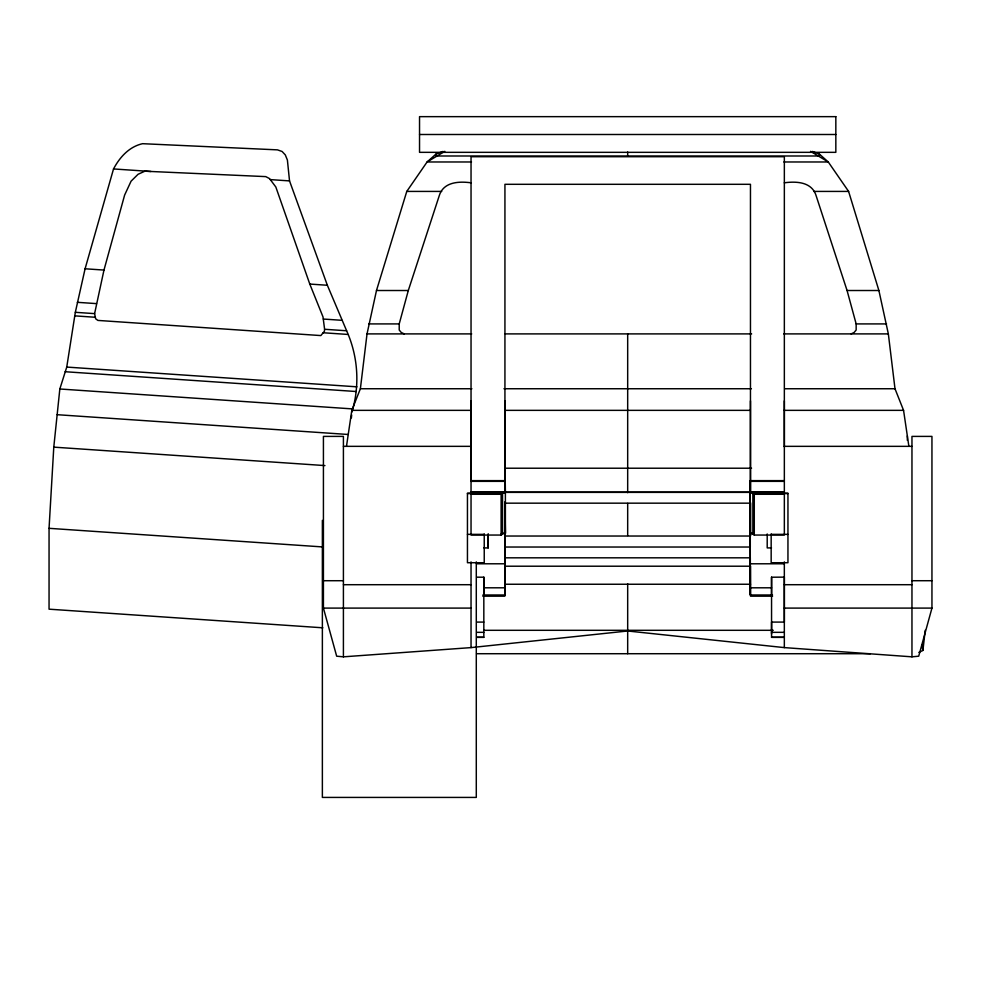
<?xml version="1.0" encoding="UTF-8"?>
<svg xmlns="http://www.w3.org/2000/svg" width="981" height="981" viewBox="0 0 981 981"><rect width="100%" height="100%" fill="white"/><g stroke="black" fill="none" stroke-linecap="round" stroke-linejoin="round"><path stroke-width="1.47" d="M471.039 480.972L471.039 156.715L784.346 156.715L784.346 535.05L754.279 535.05L752.868 534.13L752.868 493.357L787.951 493.173L787.951 562.726L771.164 562.726L771.164 533.946M504.933 502.37L504.933 536.031L750.465 536.031L750.465 502.37M504.933 493.345L504.933 184.305L750.465 184.305L750.465 493.345M750.465 535.43L750.465 503.314M750.465 492.621L750.465 400.873M750.551 566.245L750.551 596.178L772.574 596.178M771.557 633.996L771.557 577.135M771.557 594.253L771.557 577.22L784.346 577.135L784.346 622.089L771.557 622.089L771.557 637.38L784.346 637.38M784.346 446.747L784.346 400.873M483.829 594.253L483.829 577.22L476.729 577.171M482.873 594.989L505.056 594.989L505.166 502.014M505.178 493.026L505.227 480.629L471.039 480.629M505.178 530.795L505.227 521.402L505.411 533.456L501.303 533.505M752.721 533.492L749.975 533.456L750.171 480.629L784.346 480.629M752.967 533.456L749.975 533.456L750.171 521.402L750.33 594.989L772.513 594.989M322.859 627.803L49.05 609.176L49.05 528.318L53.783 447.14L59.829 388.991L66.745 367.078L75.329 312.314L85.089 268.782L113.526 168.94C119.731 157.254 129.124 146.709 142.552 143.692L277.464 149.86L282.087 151.479L285.299 154.9L287.396 160.05L289.53 180.909L327.36 285.263L346.796 331.161C358.114 356.618 359.904 385.337 351.995 411.91M324.601 329.273L324.429 331.247L320.836 335.576L97.904 320.419L95.66 318.776L94.605 313.626L103.974 270.069L124.624 195.084L131.086 181.166L138.076 174.275L144.857 171.209L265.753 176.617L269.554 178.603L275.833 187.003L309.788 284.061L323.007 316.912L324.601 329.273L346.6 330.769M351.37 417.955L351.676 414.938M918.854 652.402L922.913 650.44L925.206 630.305M346.501 446.196L351.811 410.352L360.383 388.746L367.029 333.896L376.483 290.511L406.772 191.418L427.091 161.975L436.018 154.054L442.995 151.442M471.064 182.809C458.838 181.154 443.289 181.828 439.157 195.992L408.304 290.511L399.218 323.914L399.218 330.021L401.266 332.485L404.282 333.896M911.962 656.829L911.962 436.398L931.95 436.398L931.95 608.097L918.707 656.191L911.962 656.829L784.334 647.607L627.681 630.991L471.039 647.607L343.411 656.829L336.667 656.191L323.423 608.097L323.423 436.398L343.411 436.398L343.411 656.829M484.234 533.946L484.234 562.726L467.447 562.726L467.447 493.173L505.411 492.67L505.227 480.629L505.289 493.431M471.039 494.277L501.119 494.277L502.53 493.357L502.53 534.13L501.119 535.05L471.039 535.05L471.039 400.873M444.81 151.344L427.091 161.975L471.505 161.975M851.091 333.896L854.108 332.485L856.155 330.021L856.155 323.914L847.069 290.511L816.217 195.992C812.072 181.828 796.535 181.154 784.31 182.809M419.537 134.495L835.837 134.495M783.868 161.975L828.271 161.975L848.602 191.418L878.89 290.511L888.345 333.896L894.991 388.746L903.562 410.352L908.86 446.196M406.772 191.418L441.708 191.418M813.666 191.418L848.602 191.418M376.483 290.511L408.304 290.511M847.069 290.511L878.89 290.511M368.831 323.914L399.218 323.914M856.155 323.914L886.53 323.914M367.029 333.896L471.702 333.896M505.276 333.896L751.63 333.896M783.672 333.896L888.345 333.896M360.383 388.746L471.886 388.746M503.964 388.746L751.409 388.746M785.008 388.746L894.991 388.746M351.811 410.352L471.358 410.352M505.068 410.352L750.293 410.352M784.015 410.352L903.562 410.352M343.411 446.343L471.039 446.343M784.334 446.343L911.962 446.343M505.35 468.219L751.556 468.219M471.039 481.352L505.289 481.352M750.097 481.352L784.346 481.352M471.039 491.788L505.325 491.8M750.06 491.8L784.346 491.788M505.374 492.18L750.011 492.18M750.011 492.376L505.387 492.376L505.411 533.456L502.419 533.456M471.039 492.67L505.411 492.67M784.346 492.67L749.975 492.67L784.346 492.83M471.039 492.83L493.063 492.842M471.039 493.345L502.53 493.357L492.523 493.198M784.346 493.345L752.868 493.357L754.279 494.277L784.346 494.277M467.447 493.578L471.039 493.578M784.346 493.578L787.951 493.578M505.374 503.167L750.011 503.167M467.447 534.363L484.234 534.363M771.164 534.363L787.951 534.363M505.092 547.03L750.293 547.03L750.232 502.014M483.891 547.913L488.182 547.913L488.182 533.958M771.507 547.913L767.203 547.913L767.203 533.958M476.974 563.781L505.129 563.793M750.257 563.793L784.346 563.781M323.423 580.715L343.411 580.715M911.962 580.715L931.95 580.715M504.847 584.247L750.551 584.247M343.411 584.701L471.039 584.701M784.334 584.701L911.962 584.701M483.841 587.803L505.092 587.803M750.293 587.803L771.557 587.803M482.787 596.178L504.823 596.178L504.847 566.245M323.423 608.097L471.039 608.097M784.334 608.097L931.95 608.097M476.729 622.089L483.829 622.089M483.658 630.305L773.249 630.305M476.729 632.328L483.829 632.328M771.557 632.328L784.346 632.328M476.729 637.258L483.829 637.258M771.557 637.258L784.346 637.258M476.729 637.38L483.829 637.38L483.829 577.135M476.582 653.714L870.355 653.714M113.526 168.94L150.964 171.491M270.253 179.597L289.53 180.909M85.089 268.782L103.974 270.069M309.788 284.061L327.36 285.263M77.315 302.32L96.506 303.62M323.35 319.046L341.915 320.309M75.329 312.314L94.605 313.626M323.178 332.755L347.838 334.435M74.764 315.857L94.826 317.231M66.745 367.078L356.925 386.821M65.138 371.725L356.201 391.517M59.829 388.991L352.302 408.893M57.156 414.693L348.108 434.473M53.783 447.14L324.932 465.583M49.05 528.318L323.24 546.969M812.378 151.442L819.356 154.054L828.271 161.975L810.551 151.344M921.748 644.689L922.913 650.44M750.22 493.026L750.171 480.629L750.06 532.573M907.339 435.92L907.339 440.322M819.356 154.054L819.356 155.991L436.018 155.991L436.018 154.054M784.334 561.892L784.334 647.607M754.279 494.277L754.279 535.05M750.207 490.022L750.207 493.038M750.207 502.1L750.33 594.989M627.681 152.006L627.681 155.991M627.681 333.896L627.681 492.683M627.681 503.388L627.681 535.503M627.681 583.781L627.681 653.714M505.178 502.1L505.325 532.573M505.129 523.008L505.056 594.989M504.933 400.873L504.933 492.621M504.933 503.314L504.933 535.43M501.119 494.277L501.119 535.05M488.17 534.265L488.17 547.913M476.288 561.88L476.288 797.418L322.369 797.418L322.369 520.359M471.039 561.892L471.039 647.607M505.092 557.821L505.056 566.209L750.33 566.209L750.293 557.821L505.092 557.821M835.837 116.653L419.537 116.653L419.537 152.337L835.837 152.337L835.837 116.653"/></g></svg>
